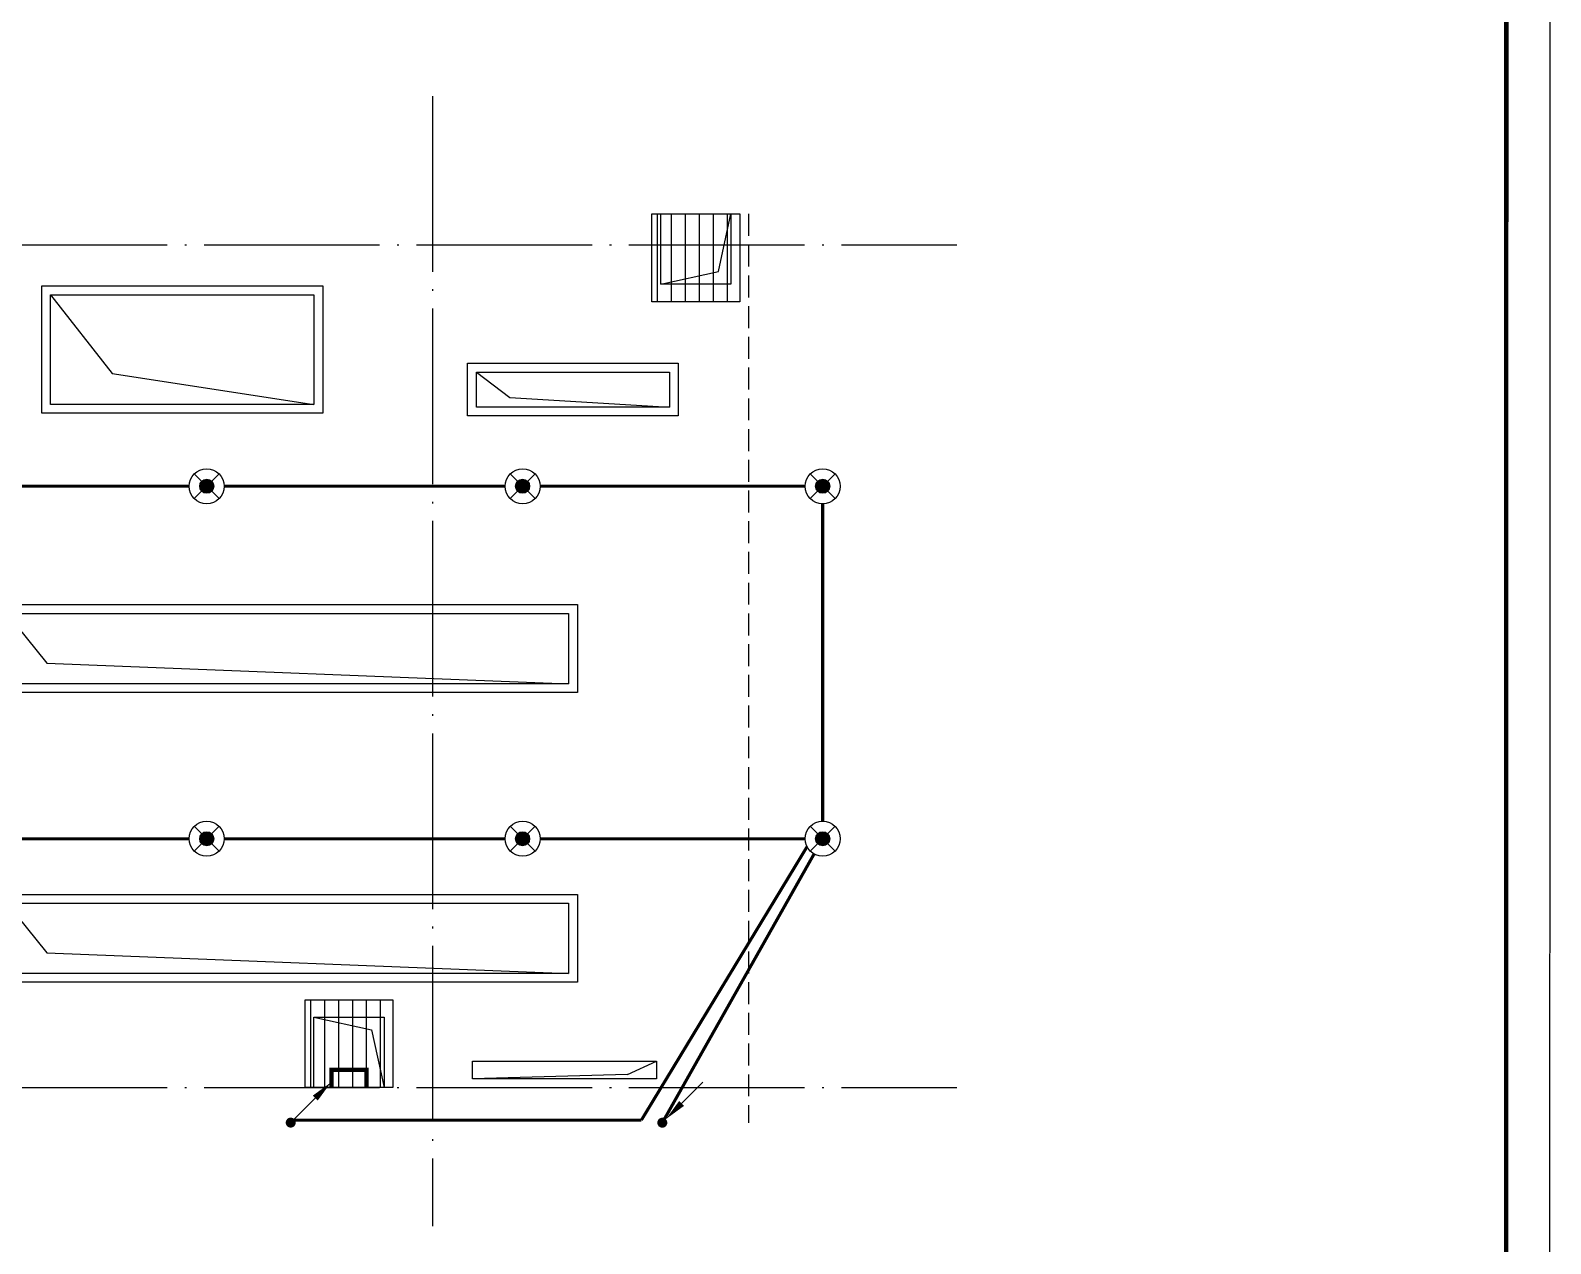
# Model space of a CAD drawing. Extents: x 115799 to 952918, y -190076 to 200966.
# Drawn here: x 367072 to 384387, y 119234 to 133053 of the extents above; entities that cross this region are included whole.
import ezdxf

# ---------------------------------------------------------------- set-up
doc = ezdxf.new("R2010")
doc.units = 0
doc.header["$LTSCALE"] = 1000
doc.header["$MEASUREMENT"] = 0
doc.linetypes.add('DASH', pattern=[0.35, 0.25, -0.1])
doc.linetypes.add('DOTE', pattern=[2.42, 2, -0.2, 0.02, -0.2])
for name, color, linetype in [('$0$A-TECH_结构', 21, 'Continuous'), ('00-图签', 7, 'Continuous'), ('A_AXIS-轴线', 1, 'DOTE'), ('EQUIP-照明', 3, 'Continuous'), ('LWIRE', 4, 'Continuous'), ('WIRE-照明', 1, 'Continuous'), ('看线', 241, 'Continuous'), ('集水坑&', 6, 'Continuous')]:
    doc.layers.add(name, color=color, linetype=linetype)
doc.styles.get("Standard").update_dxf_attribs({"font": 'gbenor.shx', "bigfont": 'gbcbig.shx'})

# ---------------------------------------------------------------- blocks, each defined once
blk = doc.blocks.new('444')
at = {"layer": '集水坑&', "linetype": 'Continuous'}
h = blk.add_hatch(dxfattribs=at)
h.set_pattern_fill('ANSI31', color=256, scale=100, angle=45)
h.set_pattern_definition([(90.000034, (417555.16, -146417.46), (-158.75, -9.5e-05), [])])
h.paths.add_polyline_path([(341941, 130962), (342941, 130962), (342941, 129962), (341941, 129962)])
h = blk.add_hatch(dxfattribs=at)
h.set_pattern_fill('ANSI31', color=256, scale=100, angle=45)
h.set_pattern_definition([(90.000034, (413605.16, -155367.42), (-158.75, -9.5e-05), [])])
h.paths.add_polyline_path([(337991, 122012), (338991, 122012), (338991, 121012), (337991, 121012)])
at = {"layer": '$0$A-TECH_结构', "color": 8}
for q in [(341991, 121311), (339896, 121111)]:
    blk.add_line((341661, 121159), q, dxfattribs=at)
for points in [[(342841, 130962), (342841, 130162), (342041, 130162), (342041, 130962)], [(334991, 130142), (338191, 130142), (338191, 128692), (334991, 128692)], [(335091, 130042), (338091, 130042), (338091, 128792), (335091, 128792)], [(339841, 129262), (342241, 129262), (342241, 128662), (339841, 128662)], [(339941, 129162), (342141, 129162), (342141, 128762), (339941, 128762)], [(334491, 126512), (341091, 126512), (341091, 125512), (334491, 125512)], [(334591, 126412), (340991, 126412), (340991, 125612), (334591, 125612)], [(334491, 123212), (341091, 123212), (341091, 122212), (334491, 122212)], [(334591, 123112), (340991, 123112), (340991, 122312), (334591, 122312)], [(338891, 121812), (338891, 121012), (338091, 121012), (338091, 121812)]]:
    blk.add_lwpolyline(points, close=True, dxfattribs=at)
for points in [[(342041, 130162), (342697, 130306), (342841, 130962)], [(335091, 130042), (335791, 129145), (338091, 128792)], [(339941, 129162), (340322, 128871), (342141, 128762)], [(334591, 126412), (335049, 125845), (340991, 125612)], [(334591, 123112), (335049, 122545), (340991, 122312)], [(338091, 121812), (338747, 121668), (338891, 121012)], [(339896, 121311), (341991, 121311), (341991, 121111), (339896, 121111)]]:
    blk.add_lwpolyline(points, dxfattribs=at)
at = {"layer": '$0$A-TECH_结构', "color": 8, "linetype": 'DASH'}
blk.add_lwpolyline([(343041, 130962), (343041, 120611)], dxfattribs=at)
at = {"layer": 'A_AXIS-轴线', "color": 8}
for p, q in [((339441, 132305), (339441, 119432)), ((327159, 130612), (345413, 130612)), ((327159, 121012), (345413, 121012))]:
    blk.add_line(p, q, dxfattribs=at)
at = {"layer": '看线', "color": 8}
blk.add_line((339896, 121111), (339896, 121311), dxfattribs=at)
at = {"layer": '看线', "color": 8, "const_width": 50}
blk.add_lwpolyline([(338691, 121012), (338691, 121212), (338291, 121212), (338291, 121012)], dxfattribs=at)
at = {"layer": '集水坑&', "linetype": 'Continuous'}
for points in [[(341941, 130962), (342941, 130962), (342941, 129962), (341941, 129962)], [(337991, 122012), (338991, 122012), (338991, 121012), (337991, 121012)]]:
    blk.add_lwpolyline(points, close=True, dxfattribs=at)
blk = doc.blocks.new('$equip$00001149')
for p, q in [((-0.354, 0.354), (0.354, -0.354)), ((0.354, 0.354), (-0.354, -0.354))]:
    blk.add_line(p, q)
for radius in [0.5, 0.2]:
    blk.add_circle((0, 0), radius)
for points in [[(-0.173, 0.1), (0.173, 0.1), (-0.2, 0), (0.2, 0)], [(-0.173, -0.1), (0.173, -0.1), (-0.2, 0), (0.2, 0)], [(-0.1, 0.173), (0.1, 0.173), (-0.173, 0.1), (0.173, 0.1)], [(0, 0.2), (0, 0.2), (-0.1, 0.173), (0.1, 0.173)], [(-0.1, -0.173), (0.1, -0.173), (-0.173, -0.1), (0.173, -0.1)], [(0, -0.2), (0, -0.2), (-0.1, -0.173), (0.1, -0.173)]]:
    blk.add_solid(points)
at = {"flags": 9}
blk.add_attdef('A', (0, 0), '', height=0.00002, dxfattribs=at)
blk = doc.blocks.new('$TelecSys$00000078')
for p, q in [((1.15, 1.15), (0.55, 0.55)), ((0.104, 0.104), (0.104, 0.104)), ((-0.104, -0.104), (-0.104, -0.104))]:
    blk.add_line(p, q)
at = {"const_width": 0.142}
blk.add_lwpolyline([(-0.071, 0, 1), (0.071, 0, 1)], format="xyb", close=True, dxfattribs=at)
blk.add_solid([(0.62, 0.48), (0.48, 0.62), (0.1, 0.1)])
at = {"width": 0.8, "flags": 9}
blk.add_attdef('A', (0, 0), '', height=0.00002, dxfattribs=at)
blk = doc.blocks.new('$TelecSys$00000079')
for p, q in [((0.7, 0.7), (0, 0)), ((0.104, 0.104), (0.104, 0.104)), ((-0.104, -0.104), (-0.104, -0.104))]:
    blk.add_line(p, q)
at = {"const_width": 0.142}
blk.add_lwpolyline([(-0.071, 0, 1), (0.071, 0, 1)], format="xyb", close=True, dxfattribs=at)
blk.add_solid([(0.63, 0.77), (0.77, 0.63), (1.15, 1.15)])
at = {"width": 0.8, "flags": 9}
blk.add_attdef('A', (0, 0), '', height=0.00002, dxfattribs=at)

msp = doc.modelspace()

# ---------------------------------------------------------------- linework, layer by layer
at = {"layer": '00-图签'}
msp.add_lwpolyline([(354679, 112028.2), (384379, 112028.2), (384387.3, 154078.2), (354687.3, 154078.2)], close=True, dxfattribs=at)
at = {"layer": '00-图签', "const_width": 50}
msp.add_lwpolyline([(355179, 112528.2), (383879, 112528.2), (383887.3, 152828.2), (355187.3, 152828.2)], close=True, dxfattribs=at)
at = {"layer": 'WIRE-照明', "linetype": 'Continuous', "const_width": 35}
for points in [[(365862, 127861), (368880, 127861)], [(369280, 127861), (372478, 127861)], [(372878, 127861), (375896, 127861)], [(376096, 124045.5), (376096, 127661)], [(365862, 123845.5), (368880, 123845.5)], [(369280, 123845.5), (372478, 123845.5)], [(372878, 123845.5), (375896, 123845.5)], [(375917.9, 123754.6), (374031, 120640.8)], [(374269.5, 120611.4), (375997.6, 123671.4)], [(370037, 120640.8), (374031, 120640.8)]]:
    msp.add_lwpolyline(points, dxfattribs=at)

# ---------------------------------------------------------------- block references
msp.add_blockref('444', (32210.5, 0))
at = {"layer": 'EQUIP-照明', "xscale": 400, "yscale": 400, "zscale": 400}
for p in [(369080, 127861), (372678, 127861), (376096, 127861), (369080, 123845.5), (372678, 123845.5), (376096, 123845.5)]:
    msp.add_blockref('$equip$00001149', p, dxfattribs=at)
at = {"layer": 'LWIRE', "xscale": 400, "yscale": 400, "zscale": 400}
for name, p in [('$TelecSys$00000079', (370037, 120612.3)), ('$TelecSys$00000078', (374269.5, 120611.4))]:
    msp.add_blockref(name, p, dxfattribs=at)

doc.saveas('drawing.dxf')
